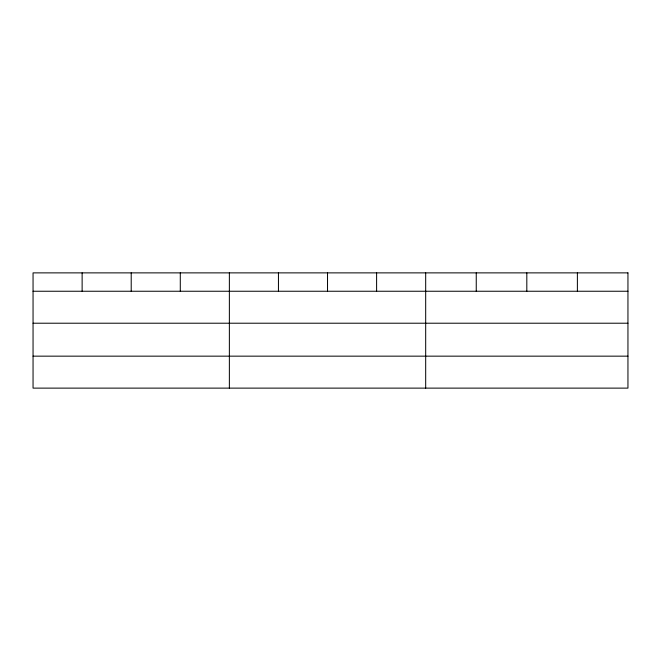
<?xml version="1.0" encoding="UTF-8"?>
<svg xmlns="http://www.w3.org/2000/svg" width="661" height="661" viewBox="0 0 661 661"><rect width="100%" height="100%" fill="white"/><g stroke="black" fill="none" stroke-linecap="round" stroke-linejoin="round"><path stroke-width="0.99" d="M33.05 291.245L627.95 291.245M33.05 323.212L627.95 323.212M33.05 356.155L627.95 356.155M577.384 272.877L577.384 291.245M526.817 272.877L526.817 291.245M476.25 272.877L476.25 291.245M425.684 272.877L425.684 388.123M376.605 272.877L376.605 291.245M327.526 272.877L327.526 291.245M278.446 272.877L278.446 291.245M229.367 272.877L229.367 388.123M180.288 272.877L180.288 291.245M131.209 272.877L131.209 291.245M82.129 272.877L82.129 291.245M627.95 272.877L33.05 272.877L33.05 388.123L627.95 388.123L627.95 272.877"/></g></svg>
